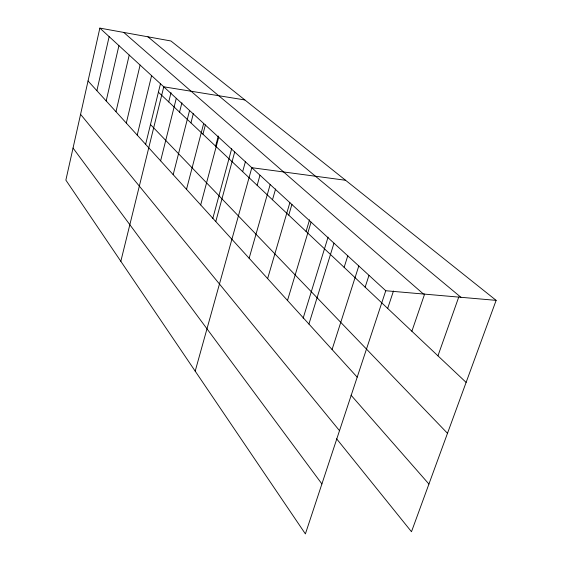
<?xml version="1.0" encoding="UTF-8"?>
<svg xmlns="http://www.w3.org/2000/svg" width="562" height="562" viewBox="0 0 562 562"><rect width="100%" height="100%" fill="white"/><g stroke="black" fill="none" stroke-linecap="round" stroke-linejoin="round"><path stroke-width="0.84" d="M99.86 28.1L65.866 180.128L305.391 533.9L385.764 290.737L99.86 28.1L170.939 40.984L496.134 300.361L411.482 531.729L336.603 438.789M96.882 90.693L109.14 36.628M106.183 100.928L118.919 45.606M115.983 111.712L129.218 55.076M126.31 123.078L140.1 65.066M137.219 135.084L151.592 75.624M145.551 144.659L160.458 83.794M120.83 261.302L163.767 86.808L244.877 99.952M168.719 101.919L171.024 92.632M160.62 160.837L176.285 98.308M179.552 112.14L181.912 102.797M173.18 174.663L189.563 110.503M190.947 122.888L193.328 113.622M186.514 189.331L203.669 123.464M202.952 134.206L205.39 124.869M215.604 146.134L218.295 136.011M200.69 204.926L218.688 137.261M212.759 218.583L231.692 148.656M215.787 221.547L234.705 151.972M242.658 171.656L245.432 161.617M195.197 371.145L251.825 167.701L345.56 180.269M257.15 185.32L259.96 175.309M249.142 258.253L270.167 184.547M272.486 199.791L275.598 188.958M267.624 278.597L289.866 202.643M288.763 215.141L291.945 204.308M306.065 231.453L309.571 219.777M287.498 300.466L311.074 222.123M303.15 318.197L328.082 237.122M308.924 324.042L333.983 243.17M344.134 267.357L347.794 255.745M332.079 349.522L358.795 265.959M365.145 287.175L368.932 275.499M387.675 308.419L393.477 290.983M411.876 331.243L424.654 293.975M437.946 355.83L458.74 297.066M385.764 290.737L496.134 300.361M147.925 36.811L460.931 297.291M123.766 32.434L423.425 294.017M158.4 92.189L466.116 382.399M150.475 124.539L447.493 433.309M88.037 80.963L357.193 377.165M351.018 395.163L428.925 484.051M80.577 114.332L339.511 430.682M73.046 148.045L321.907 483.938"/></g></svg>
